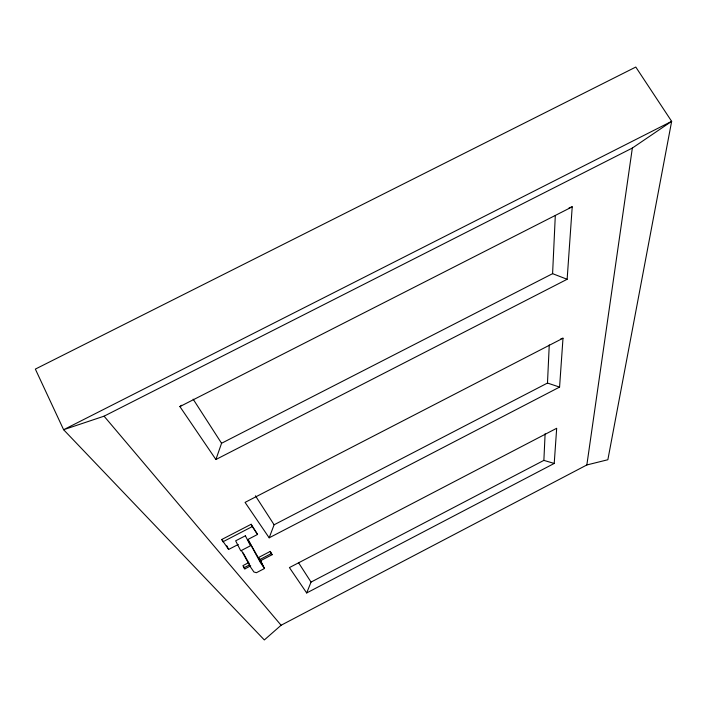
<?xml version="1.0" encoding="UTF-8"?>
<svg xmlns="http://www.w3.org/2000/svg" width="707" height="707" viewBox="0 0 707 707"><rect width="100%" height="100%" fill="white"/><g stroke="black" fill="none" stroke-linecap="round" stroke-linejoin="round"><path stroke-width="1.06" d="M306.679 592.961L554.217 463.447L556.683 428.274L289.419 567.588L306.679 592.961L311.036 582.091L543.869 460.381L545.115 433.753M269.173 537.815L559.573 387.091L563.002 338.22L245.064 502.385L269.173 537.815L274.104 524.788L547.483 383.053L549.259 344.91M181.619 405.261L179.896 406.578L215.9 459.515L221.565 443.271L552.591 273.662L555.304 215.582M215.9 459.515L567.138 279.283L572.219 206.824L569.073 207.849M586.845 464.959L632.35 148.046L671.65 121.339L635.796 67.05L35.35 369.098L63.612 429.715L264.33 639.95L281.103 625.244L586.845 464.959L607.861 459.736L671.65 121.339L63.612 429.715L104.07 416.176L632.35 148.046M248.608 562.666L242.916 565.635L243.977 567.792L249.677 564.831M260.45 560.784L272.115 554.712L271.32 553.581L259.937 559.493L262.889 565.786L247.927 539.45L257.56 534.448L251.153 524.276L221.724 539.512L228.617 549.454L238.277 544.452M243.977 567.792L244.869 568.888L250.711 565.847M272.115 554.712L270.242 551.425L258.868 557.337L264.524 568.49L256.402 572.714L253.919 571.99L250.685 567.279L241.617 550.833M222.864 541.818L252.302 526.574L257.56 534.448M179.896 406.578L572.219 206.824M560.907 338.741L563.002 338.22M543.869 460.381L554.217 463.447M547.483 383.053L559.573 387.091M552.591 273.662L567.138 279.283M104.07 416.176L281.103 625.244M221.724 539.512L222.997 541.076M249.297 563.815L243.164 552.909M264.524 568.49L260.264 562.304L247.927 539.45M193.135 399.155L221.565 443.271M255.421 495.801L274.104 524.788M298.593 562.781L311.036 582.091M270.242 551.425L271.32 553.581M251.153 524.276L252.302 526.574M243.809 566.731L244.869 568.888M226.806 545.777L228.617 549.454M245.382 535.791L235.652 540.828L240.76 550.806L250.49 545.76L245.382 535.791"/></g></svg>
